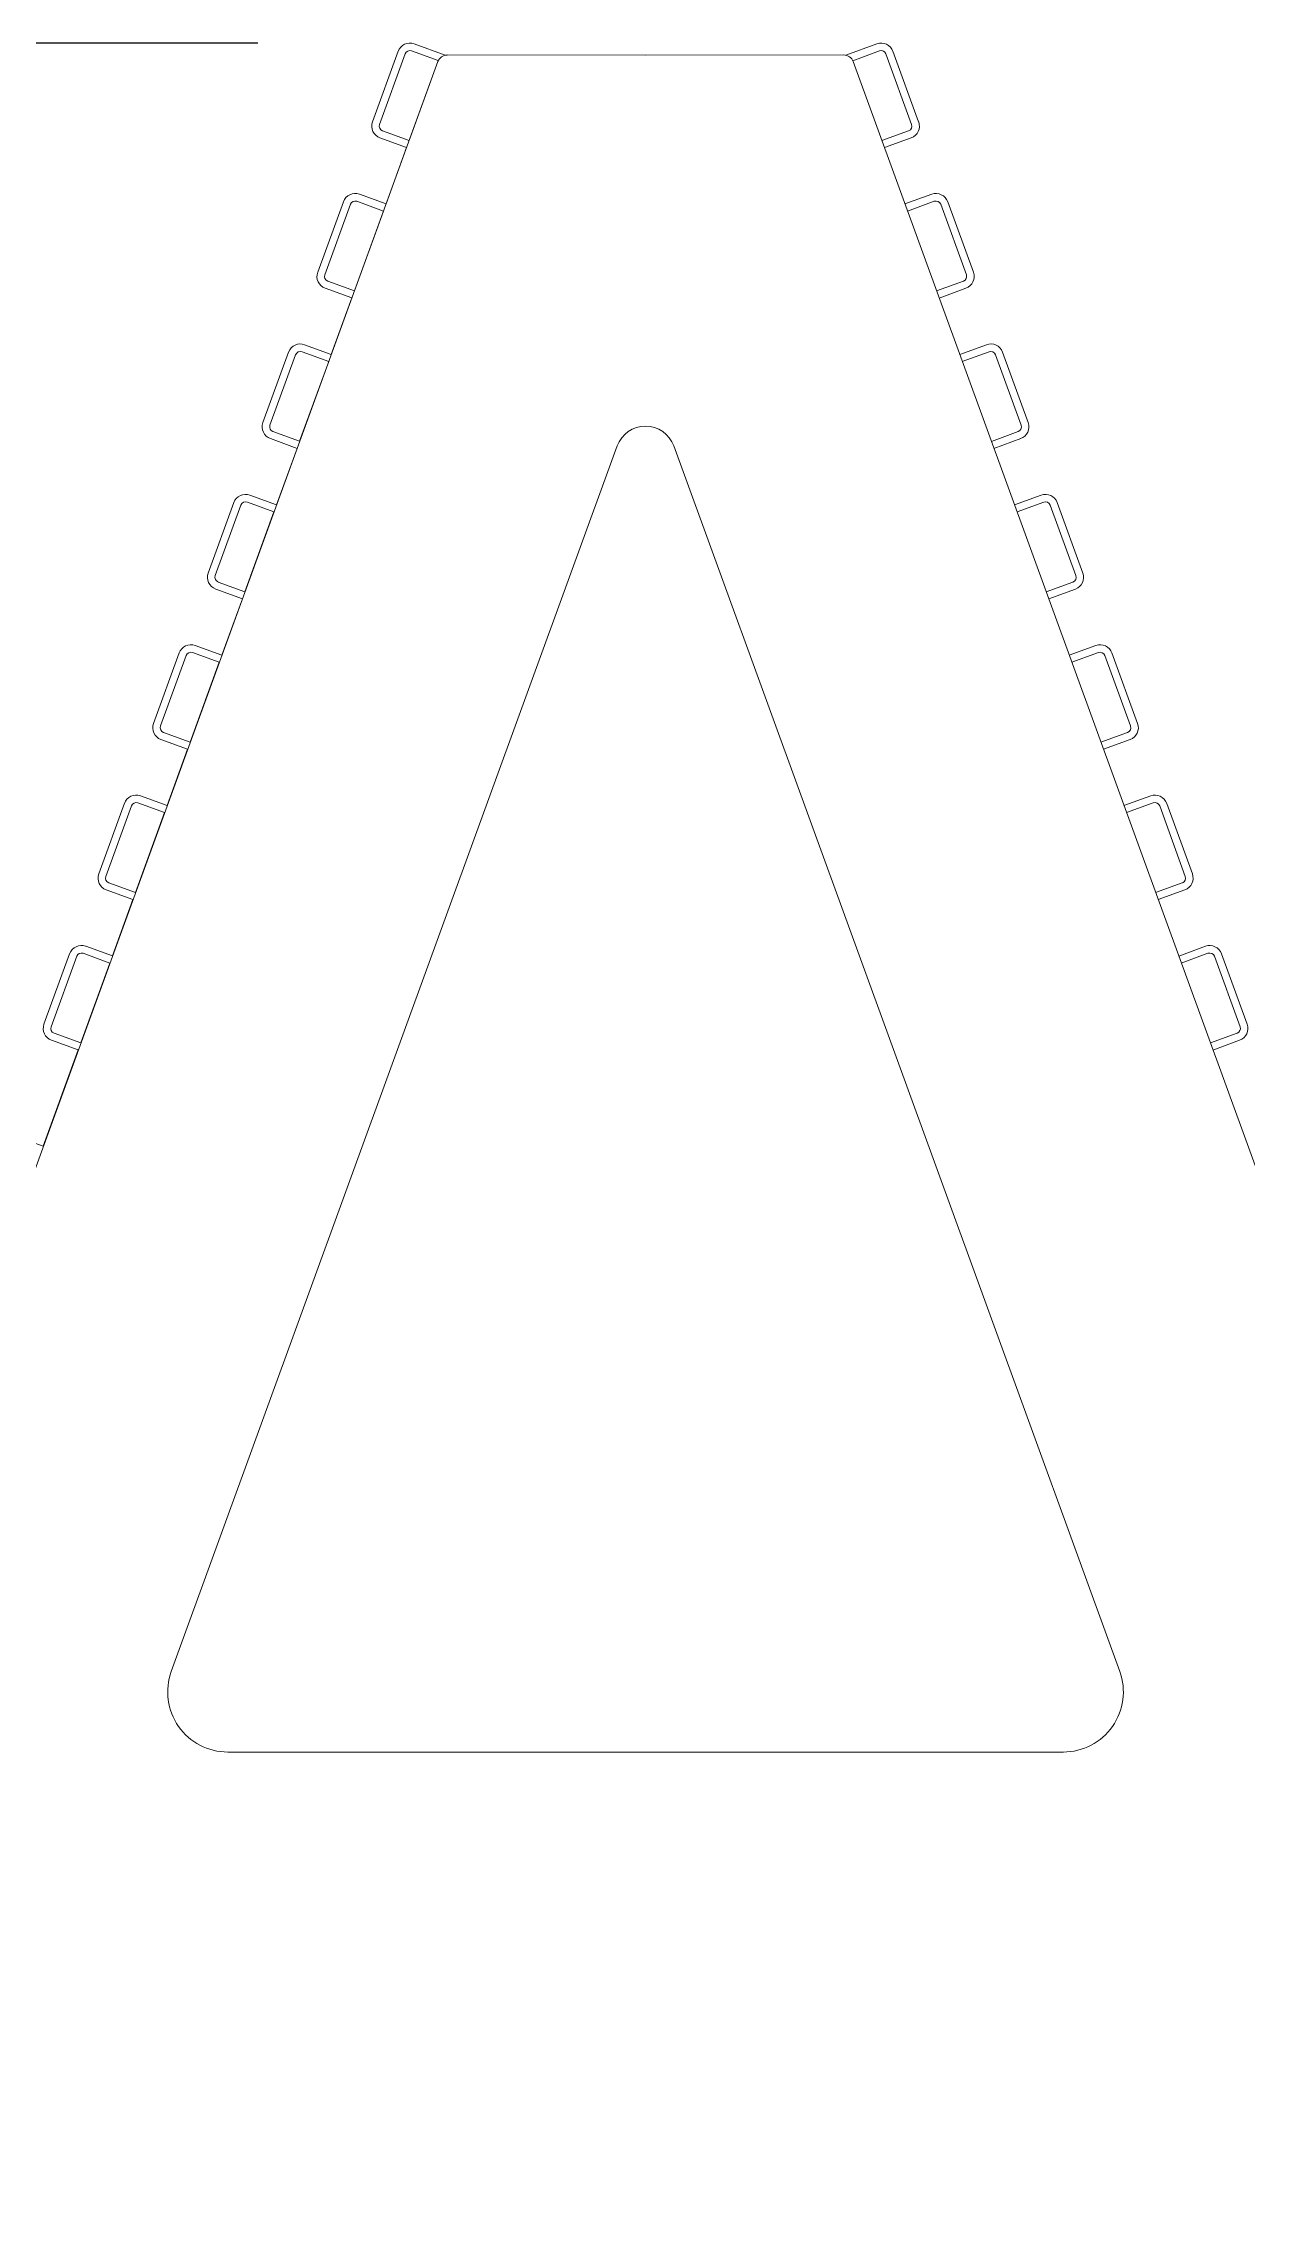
# Model space of a CAD drawing. Header units: millimetres. Extents: x 22162 to 28102, y 3160 to 7360.
# Drawn here: x 23302 to 23542.9, y 6257.5 to 6688.5 of the extents above; entities that cross this region are included whole.
import ezdxf

# ---------------------------------------------------------------- set-up
doc = ezdxf.new("R2010")
doc.units = ezdxf.units.MM
doc.header["$LTSCALE"] = 0.3
doc.layers.add('KOTY', color=3, linetype='Continuous', lineweight=9)
doc.layers.add('Vrstva 1', color=7, linetype='Continuous', lineweight=5)
doc.styles.add('SEACAD_Arial', font='arial.ttf', dxfattribs={"width": 0.8})
doc.dimstyles.new('ISO-25', dxfattribs={"dimtxt": 1.6, "dimasz": 2, "dimexe": 0.5, "dimexo": 1.5, "dimtad": 1, "dimdec": 0, "dimtxsty": 'SEACAD_Arial', "dimcen": 2, "dimadec": 0, "dimazin": 0, "dimtfac": 1, "dimtdec": 0, "dimtmove": 0, "dimatfit": 3, "dimfxl": 1, "dimarcsym": 0})

# ---------------------------------------------------------------- blocks, each defined once
blk = doc.blocks.new('*D305')
at = {"layer": 'Defpoints', "color": 0}
for p in [(22694.43, 6688.45), (23374.89, 6688.45), (22822.43, 5888.13)]:
    blk.add_point(p, dxfattribs=at)
at = {"layer": 'KOTY', "color": 0, "lineweight": -2}
for p, q in [((23344.89, 6688.45), (22684.43, 6688.45)), ((22694.43, 5928.13), (22694.43, 6648.45)), ((22792.43, 5888.13), (22684.43, 5888.13))]:
    blk.add_line(p, q, dxfattribs=at)
at = {"layer": 'KOTY', "color": 0}
for points in [[(22701.1, 6648.45), (22687.76, 6648.45), (22694.43, 6688.45)], [(22687.76, 5928.13), (22701.1, 5928.13), (22694.43, 5888.13)]]:
    blk.add_solid(points, dxfattribs=at)
at = {"layer": 'KOTY', "color": 0, "insert": (22665.59, 6288.29), "char_height": 32, "attachment_point": 5, "rotation": 90, "style": 'SEACAD_Arial'}
blk.add_mtext('800', dxfattribs=at)

msp = doc.modelspace()

# ---------------------------------------------------------------- linework, layer by layer
at = {"layer": 'Vrstva 1', "color": 0}
for p, q in [((23367.84, 6672.74), (23372.97, 6686.84)), ((23369.25, 6672.23), (23374.38, 6686.32)), ((23375.66, 6686.92), (23380.99, 6684.98)), ((23376.17, 6688.33), (23382.4, 6686.06)), ((23422.43, 6686.1), (23382.79, 6686.11)), ((23382.79, 6686.1), (23462.07, 6686.11)), ((23468.71, 6688.33), (23462.48, 6686.06)), ((23469.22, 6686.92), (23463.87, 6684.97)), ((23475.63, 6672.23), (23470.5, 6686.32)), ((23477.04, 6672.74), (23471.91, 6686.84)), ((23259.55, 6351.34), (23380.91, 6684.79)), ((23380.91, 6684.79), (23375.17, 6669.01)), ((23463.95, 6684.79), (23585.32, 6351.34)), ((23374.66, 6667.6), (23369.33, 6669.54)), ((23375.17, 6669.01), (23369.84, 6670.95)), ((23469.7, 6669), (23475.04, 6670.95)), ((23470.21, 6667.59), (23475.55, 6669.54)), ((23374.66, 6667.6), (23370.55, 6656.32)), ((23356.89, 6642.67), (23362.02, 6656.77)), ((23358.3, 6642.16), (23363.43, 6656.26)), ((23370.04, 6654.91), (23364.22, 6638.94)), ((23364.71, 6656.85), (23370.04, 6654.91)), ((23365.23, 6658.26), (23370.55, 6656.32)), ((23479.65, 6658.26), (23474.31, 6656.32)), ((23480.17, 6656.85), (23474.83, 6654.91)), ((23486.58, 6642.16), (23481.45, 6656.25)), ((23487.99, 6642.67), (23482.86, 6656.77)), ((23363.71, 6637.53), (23358.38, 6639.47)), ((23364.22, 6638.94), (23358.9, 6640.88)), ((23480.64, 6638.93), (23485.98, 6640.88)), ((23481.15, 6637.52), (23486.49, 6639.47)), ((23363.71, 6637.53), (23359.61, 6626.25)), ((23345.94, 6612.6), (23351.08, 6626.7)), ((23347.35, 6612.09), (23352.48, 6626.19)), ((23359.09, 6624.84), (23353.28, 6608.87)), ((23353.77, 6626.78), (23359.09, 6624.84)), ((23354.28, 6628.19), (23359.61, 6626.25)), ((23490.6, 6628.19), (23485.26, 6626.25)), ((23491.11, 6626.78), (23485.77, 6624.84)), ((23497.52, 6612.09), (23492.39, 6626.18)), ((23498.93, 6612.6), (23493.8, 6626.7)), ((23327.61, 6362.92), (23416.79, 6607.94)), ((23352.77, 6607.46), (23347.44, 6609.4)), ((23353.28, 6608.87), (23347.95, 6610.81)), ((23428.07, 6607.94), (23517.25, 6362.92)), ((23491.59, 6608.86), (23496.93, 6610.81)), ((23492.1, 6607.45), (23497.44, 6609.4)), ((23352.77, 6607.46), (23348.66, 6596.18)), ((23335, 6582.53), (23340.13, 6596.63)), ((23336.41, 6582.02), (23341.54, 6596.12)), ((23348.15, 6594.77), (23342.33, 6578.8)), ((23342.82, 6596.71), (23348.15, 6594.77)), ((23343.33, 6598.12), (23348.66, 6596.18)), ((23501.54, 6598.12), (23496.2, 6596.18)), ((23502.06, 6596.71), (23496.72, 6594.77)), ((23508.47, 6582.02), (23503.34, 6596.11)), ((23509.88, 6582.53), (23504.75, 6596.63)), ((23341.82, 6577.39), (23336.49, 6579.33)), ((23342.33, 6578.8), (23337.01, 6580.74)), ((23341.82, 6577.39), (23337.72, 6566.11)), ((23502.53, 6578.79), (23507.87, 6580.74)), ((23503.04, 6577.38), (23508.38, 6579.33)), ((23324.05, 6552.46), (23329.18, 6566.56)), ((23325.46, 6551.95), (23330.59, 6566.05)), ((23337.2, 6564.7), (23331.39, 6548.73)), ((23331.87, 6566.64), (23337.2, 6564.7)), ((23332.39, 6568.05), (23337.72, 6566.11)), ((23512.49, 6568.05), (23507.15, 6566.11)), ((23513, 6566.64), (23507.66, 6564.7)), ((23519.41, 6551.95), (23514.28, 6566.04)), ((23520.82, 6552.46), (23515.69, 6566.56)), ((23330.88, 6547.32), (23325.55, 6549.26)), ((23331.39, 6548.73), (23326.06, 6550.67)), ((23330.88, 6547.32), (23326.77, 6536.04)), ((23513.47, 6548.72), (23518.82, 6550.66)), ((23513.99, 6547.31), (23519.33, 6549.26)), ((23313.11, 6522.39), (23318.24, 6536.49)), ((23314.52, 6521.88), (23319.65, 6535.98)), ((23326.26, 6534.63), (23320.45, 6518.66)), ((23320.93, 6536.57), (23326.26, 6534.63)), ((23321.44, 6537.98), (23326.77, 6536.04)), ((23523.43, 6537.98), (23518.09, 6536.04)), ((23523.95, 6536.57), (23518.6, 6534.63)), ((23530.36, 6521.88), (23525.23, 6535.97)), ((23531.77, 6522.39), (23526.64, 6536.48)), ((23147.04, 6524.36), (23301.99, 6467.95)), ((23319.93, 6517.25), (23314.6, 6519.19)), ((23320.45, 6518.66), (23315.11, 6520.6)), ((23319.93, 6517.25), (23315.83, 6505.97)), ((23524.42, 6518.65), (23529.76, 6520.59)), ((23524.93, 6517.24), (23530.27, 6519.19)), ((23302.16, 6492.32), (23307.29, 6506.42)), ((23303.57, 6491.81), (23308.7, 6505.91)), ((23315.31, 6504.56), (23309.5, 6488.59)), ((23309.98, 6506.5), (23315.31, 6504.56)), ((23310.5, 6507.91), (23315.83, 6505.97)), ((23534.38, 6507.91), (23529.04, 6505.96)), ((23534.89, 6506.5), (23529.55, 6504.56)), ((23541.3, 6491.81), (23536.17, 6505.9)), ((23542.71, 6492.32), (23537.58, 6506.41)), ((23308.99, 6487.18), (23301.99, 6467.95)), ((23308.99, 6487.18), (23303.65, 6489.12)), ((23309.5, 6488.59), (23304.17, 6490.53)), ((23535.36, 6488.58), (23540.71, 6490.52)), ((23535.88, 6487.17), (23541.22, 6489.12)), ((23505.97, 6346.81), (23338.89, 6346.81))]:
    msp.add_line(p, q, dxfattribs=at)
for centre, radius, start, end in [((23375.32, 6685.98), 2.5, 69.9976, 159.9976), ((23375.32, 6685.98), 1, 69.9976, 159.9976), ((23382.79, 6684.1), 2, 90.0012, 160), ((23382.79, 6684.11), 2, 89.9988, 101.3883), ((23462.07, 6684.11), 2, 20, 90.0012), ((23469.56, 6685.98), 2.5, 20, 110), ((23469.56, 6685.98), 1, 20, 110), ((23382.79, 6684.11), 2, 154.0491, 160), ((23370.19, 6671.89), 2.5, 159.9976, 249.9976), ((23370.19, 6671.89), 1, 159.9976, 249.9976), ((23474.7, 6671.89), 1, 290, 20), ((23474.7, 6671.89), 2.5, 290, 20), ((23364.37, 6655.91), 2.5, 69.9976, 159.9976), ((23364.37, 6655.91), 1, 69.9976, 159.9976), ((23480.51, 6655.91), 2.5, 20, 110), ((23480.51, 6655.91), 1, 20, 110), ((23359.24, 6641.82), 2.5, 159.9976, 249.9976), ((23359.24, 6641.82), 1, 159.9976, 249.9976), ((23485.64, 6641.82), 1, 290, 20), ((23485.64, 6641.82), 2.5, 290, 20), ((23353.42, 6625.84), 2.5, 69.9976, 159.9976), ((23353.42, 6625.84), 1, 69.9976, 159.9976), ((23491.45, 6625.84), 2.5, 20, 110), ((23491.45, 6625.84), 1, 20, 110), ((23348.29, 6611.75), 2.5, 159.9976, 249.9976), ((23348.29, 6611.75), 1, 159.9976, 249.9976), ((23422.43, 6605.89), 6, 20, 160), ((23496.58, 6611.75), 1, 290, 20), ((23496.58, 6611.75), 2.5, 290, 20), ((23342.48, 6595.77), 2.5, 69.9976, 159.9976), ((23342.48, 6595.77), 1, 69.9976, 159.9976), ((23502.4, 6595.77), 2.5, 20, 110), ((23502.4, 6595.77), 1, 20, 110), ((23337.35, 6581.68), 2.5, 159.9976, 249.9976), ((23337.35, 6581.68), 1, 159.9976, 249.9976), ((23507.53, 6581.67), 1, 290, 20), ((23507.53, 6581.67), 2.5, 290, 20), ((23331.53, 6565.7), 2.5, 69.9976, 159.9976), ((23331.53, 6565.7), 1, 69.9976, 159.9976), ((23513.34, 6565.7), 2.5, 20, 110), ((23513.34, 6565.7), 1, 20, 110), ((23326.4, 6551.61), 2.5, 159.9976, 249.9976), ((23326.4, 6551.61), 1, 159.9976, 249.9976), ((23518.47, 6551.6), 1, 290, 20), ((23518.47, 6551.6), 2.5, 290, 20), ((23320.59, 6535.63), 2.5, 69.9976, 159.9976), ((23320.59, 6535.63), 1, 69.9976, 159.9976), ((23524.29, 6535.63), 2.5, 20, 110), ((23524.29, 6535.63), 1, 20, 110), ((23315.46, 6521.54), 2.5, 159.9976, 249.9976), ((23315.46, 6521.54), 1, 159.9976, 249.9976), ((23529.42, 6521.53), 1, 290, 20), ((23529.42, 6521.53), 2.5, 290, 20), ((23309.64, 6505.56), 2.5, 69.9976, 159.9976), ((23309.64, 6505.56), 1, 69.9976, 159.9976), ((23535.23, 6505.56), 2.5, 20, 110), ((23535.23, 6505.56), 1, 20, 110), ((23304.51, 6491.47), 2.5, 159.9976, 249.9976), ((23304.51, 6491.47), 1, 159.9976, 249.9976), ((23540.36, 6491.46), 1, 290, 20), ((23540.36, 6491.46), 2.5, 290, 20), ((23338.89, 6358.81), 12, 160, 270), ((23505.97, 6358.81), 12, 270, 20), ((23505.97, 6358.81), 12, 270, 20)]:
    msp.add_arc(centre, radius, start, end, dxfattribs=at)

# ---------------------------------------------------------------- dimensions: what is measured, and where the dimension line sits
at = {"layer": 'KOTY'}
dim = msp.add_linear_dim(base=(22694.43, 6688.45), p1=(22822.43, 5888.13), p2=(23374.89, 6688.45), angle=90, dimstyle='ISO-25', override={"dimlfac": 1, "dimtxsty": 'SEACAD_Arial', "dimsah": 1, "dimtolj": 0}, dxfattribs=at)
dim.commit()
dim.dimension.update_dxf_attribs({"geometry": '*D305', "text_midpoint": (22665.59, 6288.29)})

doc.saveas('drawing.dxf')
